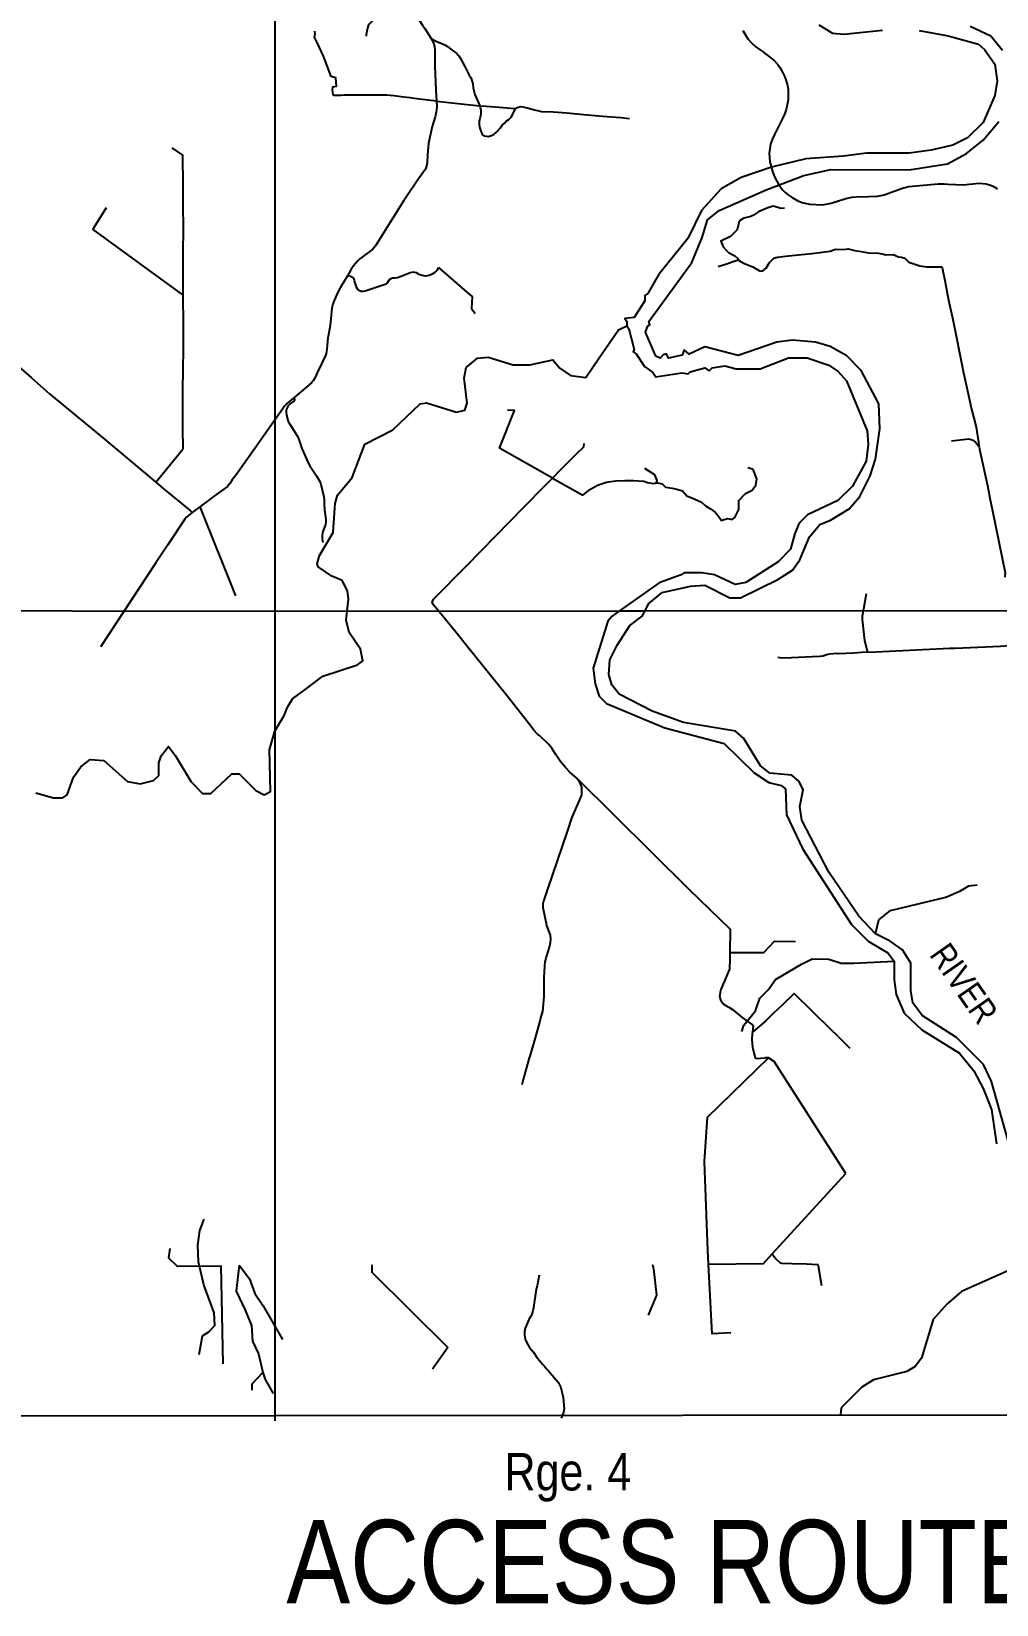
# Model space of a CAD drawing. Extents: x 408473 to 428843, y 6046006 to 6059852.
# Drawn here: x 422656 to 422887.1, y 6050581.1 to 6050958 of the extents above; entities that cross this region are included whole.
import ezdxf

# ---------------------------------------------------------------- set-up
doc = ezdxf.new("R2010")
doc.units = 0
doc.header["$LTSCALE"] = 5
doc.layers.add('2', color=7, linetype='Continuous', true_color=0x6e6e6e)
for name, color, linetype in [('20', 160, 'Continuous'), ('23', 161, 'Continuous'), ('24', 161, 'Continuous'), ('35', 37, 'Continuous'), ('36', 37, 'Continuous'), ('39', 28, 'Continuous'), ('DETAIL-T', 7, 'Continuous'), ('T-WATER', 160, 'Continuous')]:
    doc.layers.add(name, color=color, linetype=linetype)
doc.styles.add('80', font='ARIALN.TTF', dxfattribs={"height": 10})
doc.styles.add('80CG', font='ARIALN.TTF', dxfattribs={"height": 10})

msp = doc.modelspace()

# ---------------------------------------------------------------- linework, layer by layer
at = {"layer": '2', "linetype": 'Continuous', "flags": 128}
for points in [[(422714.35, 6050819.144), (422714.349, 6051013.094)], [(422519.784, 6050819.45), (422714.35, 6050819.144)], [(422714.35, 6050819.144), (422796.825, 6050819.204)], [(422714.357, 6050625.145), (422714.35, 6050819.144)], [(422796.825, 6050819.204), (422802.946, 6050819.208)], [(422802.946, 6050819.208), (422909.045, 6050819.281)]]:
    msp.add_lwpolyline(points, dxfattribs=at)
at = {"layer": '2', "flags": 128}
msp.add_lwpolyline([(422324.415, 6050626.079), (423299.348, 6050626.932)], dxfattribs=at)
at = {"layer": '20', "linetype": 'Continuous', "flags": 128}
for points in [[(422868.563, 6050958.282), (422875.547, 6050956.999), (422882.779, 6050954.966), (422884.271, 6050953.711), (422886.753, 6050950.207), (422887.235, 6050946.214), (422886.72, 6050942.725), (422883.946, 6050936.255), (422880.185, 6050932.533), (422876.682, 6050930.806), (422871.434, 6050929.586), (422866.188, 6050928.864), (422855.953, 6050928.917), (422850.457, 6050928.196), (422841.467, 6050927.493), (422833.22, 6050925.538), (422825.97, 6050923.08), (422821.215, 6050920.359), (422816.449, 6050915.144), (422813.174, 6050908.426), (422806.147, 6050899.73), (422803.631, 6050895.252), (422802.88, 6050894.757), (422802.874, 6050893.51), (422800.361, 6050889.531), (422798.113, 6050889.292), (422798.609, 6050888.541), (422798.604, 6050887.543), (422799.1, 6050886.793), (422800.327, 6050881.798), (422800.075, 6050881.3), (422800.822, 6050880.798), (422802.806, 6050877.795), (422804.797, 6050876.289), (422805.542, 6050875.288), (422811.787, 6050876.256), (422813.284, 6050875.999), (422813.786, 6050876.496), (422817.285, 6050877.477), (422818.28, 6050876.724), (422819.032, 6050877.468), (422822.03, 6050877.953), (422824.773, 6050877.191), (422830.515, 6050877.163), (422837.267, 6050879.874), (422841.761, 6050879.852), (422846.996, 6050878.08), (422849.236, 6050876.573), (422851.224, 6050874.318), (422856.165, 6050862.32), (422856.401, 6050859.076), (422855.884, 6050855.088), (422852.613, 6050849.117), (422849.103, 6050845.642), (422841.848, 6050842.185), (422839.842, 6050840.199), (422838.833, 6050837.709), (422837.818, 6050833.972), (422834.809, 6050830.993), (422827.049, 6050826.041), (422824.55, 6050825.554), (422819.567, 6050827.823), (422816.573, 6050828.336), (422812.329, 6050828.357), (422811.578, 6050827.861), (422806.326, 6050825.89), (422796.825, 6050819.204), (422795.057, 6050817.959), (422794.053, 6050816.717), (422790.508, 6050805.505), (422790.991, 6050801.76), (422791.977, 6050798.762), (422793.717, 6050797.007), (422807.673, 6050791.203), (422821.887, 6050787.393), (422829.096, 6050780.371), (422832.582, 6050778.109), (422835.574, 6050777.346), (422836.57, 6050776.593), (422836.792, 6050770.353), (422840.75, 6050762.099), (422852.405, 6050744.075), (422856.382, 6050740.063), (422861.113, 6050737.295), (422862.602, 6050735.291), (422862.582, 6050730.799), (422863.066, 6050727.303), (422865.043, 6050722.801), (422869.27, 6050718.787), (422878.233, 6050713.252), (422881.709, 6050708.992), (422883.937, 6050704.738), (422885.912, 6050699.737), (422887.123, 6050691.494)], [(422844.601, 6050959.651), (422847.838, 6050957.64), (422850.583, 6050957.377), (422859.825, 6050958.327)], [(422888.514, 6050953.44), (422885.783, 6050956.946), (422880.8, 6050959.217)], [(422889.872, 6050692.229), (422885.942, 6050706.475), (422883.962, 6050710.479), (422877.5, 6050716.999), (422869.285, 6050722.281), (422867.052, 6050725.287), (422866.566, 6050728.284), (422866.594, 6050734.772), (422864.612, 6050738.027), (422861.625, 6050740.038), (422858.137, 6050741.801), (422854.161, 6050746.063), (422846.968, 6050756.579), (422840.531, 6050769.088), (422840.046, 6050772.334), (422840.813, 6050776.323), (422839.823, 6050778.324), (422838.082, 6050779.829), (422832.841, 6050780.354), (422830.602, 6050782.111), (422826.636, 6050788.618), (422824.646, 6050790.374), (422812.172, 6050792.429), (422804.694, 6050795.209), (422796.723, 6050799.239), (422794.985, 6050801.492), (422794.247, 6050803.991), (422794.512, 6050807.483), (422796.275, 6050810.968), (422799.291, 6050815.694), (422802.297, 6050817.925), (422802.946, 6050819.208), (422803.808, 6050820.912), (422807.065, 6050823.641), (422813.813, 6050825.106), (422817.309, 6050825.339), (422823.288, 6050822.317), (422825.784, 6050822.305), (422834.791, 6050826.752), (422838.296, 6050828.981), (422840.054, 6050831.467), (422842.325, 6050836.944), (422844.834, 6050839.925), (422847.335, 6050840.911), (422851.84, 6050843.633), (422854.35, 6050846.614), (422856.868, 6050851.591), (422858.133, 6050855.575), (422859.163, 6050862.804), (422858.939, 6050868.792), (422854.73, 6050876.795), (422851.249, 6050880.304), (422847.265, 6050882.569), (422843.774, 6050883.584), (422838.284, 6050884.11), (422834.537, 6050883.629), (422825.287, 6050880.431), (422817.306, 6050882.465), (422813.554, 6050880.737), (422812.31, 6050881.741), (422811.806, 6050880.496), (422808.557, 6050879.763), (422808.062, 6050880.764), (422807.312, 6050880.518), (422806.56, 6050879.773), (422805.563, 6050880.277), (422803.092, 6050886.025), (422803.597, 6050887.52), (422804.098, 6050887.767), (422803.851, 6050888.516), (422814.148, 6050902.684), (422816.671, 6050908.658), (422817.937, 6050912.892), (422820.693, 6050915.124), (422831.948, 6050920.057), (422840.95, 6050923.505), (422847.447, 6050924.969), (422866.171, 6050924.874), (422875.415, 6050926.323), (422879.919, 6050928.794), (422883.928, 6050932.015), (422887.692, 6050936.485)]]:
    msp.add_lwpolyline(points, dxfattribs=at)
at = {"layer": '23', "linetype": 'Continuous', "flags": 128}
for points in [[(422792.006, 6050879.804), (422796.603, 6050886.555), (422798.604, 6050887.543)], [(422760.113, 6050877.496), (422762.869, 6050879.728), (422765.367, 6050879.966), (422771.351, 6050878.192), (422775.345, 6050878.174), (422780.843, 6050879.395), (422782.582, 6050877.392), (422785.071, 6050875.634), (422788.814, 6050875.117), (422792.006, 6050879.804)], [(422760.326, 6050869.013), (422759.603, 6050875.004), (422760.113, 6050877.496)], [(422742.571, 6050862.608), (422749.09, 6050868.815), (422750.589, 6050869.058), (422757.819, 6050866.78), (422759.819, 6050867.269), (422760.326, 6050869.013)], [(422728.591, 6050842.691), (422728.763, 6050844.957), (422729.271, 6050846.951), (422732.784, 6050851.176), (422735.815, 6050859.146), (422742.571, 6050862.608)], [(422721.473, 6050800.277), (422725.834, 6050803.554), (422734.085, 6050806.262), (422735.338, 6050807.254), (422734.851, 6050810.001), (422732.122, 6050814.005), (422731.386, 6050817.003), (422731.907, 6050821.99), (422731.667, 6050823.987), (422730.429, 6050826.488), (422727.937, 6050827.497), (422724.701, 6050829.756), (422724.455, 6050830.506), (422724.963, 6050832.5), (422728.233, 6050837.974), (422728.591, 6050842.691)], [(422716.555, 6050794.112), (422717.313, 6050796.105), (422718.57, 6050798.096), (422721.473, 6050800.277)], [(422687.051, 6050784.508), (422688.809, 6050786.747), (422690.547, 6050784.493), (422694.264, 6050778.239), (422696.999, 6050775.482), (422698.996, 6050775.473), (422704.01, 6050780.193), (422705.758, 6050780.185), (422709.735, 6050776.176), (422711.728, 6050775.169), (422713.229, 6050775.911), (422713.024, 6050785.893), (422714.292, 6050790.379), (422716.555, 6050794.112)], [(422679.034, 6050778.304), (422682.028, 6050777.792), (422685.277, 6050778.527), (422686.531, 6050779.769), (422686.544, 6050782.764), (422687.051, 6050784.508)], [(422657.081, 6050775.608), (422661.29, 6050774.387), (422663.537, 6050774.377), (422664.539, 6050775.122), (422666.056, 6050779.357), (422667.814, 6050781.845), (422670.069, 6050783.583), (422673.314, 6050783.319), (422679.034, 6050778.304)], [(422903.058, 6050682.18), (422899.784, 6050675.706), (422898.771, 6050672.466), (422894.995, 6050665.496), (422893.489, 6050663.756), (422890.233, 6050661.276), (422878.726, 6050656.09), (422875.217, 6050653.111), (422871.955, 6050649.383), (422869.167, 6050640.16), (422867.66, 6050638.17), (422865.657, 6050636.931), (422857.66, 6050634.973), (422854.906, 6050633.238), (422849.89, 6050628.269)], [(422849.89, 6050628.269), (422849.759, 6050626.542)]]:
    msp.add_lwpolyline(points, dxfattribs=at)
at = {"layer": '24', "linetype": 'Continuous', "flags": 128}
msp.add_lwpolyline([(422852.915, 6050734.763), (422862.602, 6050735.291)], dxfattribs=at)
at = {"layer": '35', "linetype": 'Continuous', "flags": 128}
for points in [[(422751.745, 6050956.322), (422752.173, 6050956.148), (422752.944, 6050955.733), (422755, 6050954.824), (422755.663, 6050954.471), (422756.733, 6050953.56), (422757.916, 6050952.735), (422758.143, 6050952.464), (422758.374, 6050952.186), (422758.76, 6050951.552), (422759.783, 6050949.607), (422760.839, 6050947.598), (422761.221, 6050946.98), (422761.511, 6050946.268), (422761.739, 6050945.506), (422761.833, 6050944.565), (422762.195, 6050942.934), (422763.407, 6050940.253)], [(422763.407, 6050940.253), (422763.598, 6050939.209), (422763.619, 6050938.246), (422763.487, 6050937.387), (422763.229, 6050936.641), (422763.229, 6050935.682), (422763.422, 6050934.873), (422763.955, 6050933.382), (422764.525, 6050932.998), (422765.382, 6050932.897), (422766.191, 6050933.086), (422766.808, 6050933.461), (422767.345, 6050933.943), (422768.303, 6050934.98), (422768.714, 6050935.548), (422769.265, 6050936.036), (422769.731, 6050936.579), (422770.338, 6050936.941), (422770.848, 6050937.419), (422771.211, 6050938.026), (422771.891, 6050939.39), (422772.002, 6050939.688)], [(422825.41, 6050903.327), (422825.567, 6050903.118), (422826.555, 6050902.547), (422828.747, 6050901.631), (422830.511, 6050900.619), (422831.035, 6050900.717), (422831.225, 6050900.779), (422831.92, 6050901.312), (422832.788, 6050902.709), (422833.798, 6050903.707), (422834.681, 6050903.986), (422836.589, 6050904.182), (422837.307, 6050904.244), (422842.917, 6050904.87), (422847.308, 6050905.362), (422848.298, 6050905.776), (422848.736, 6050905.837), (422850.387, 6050905.781), (422851.591, 6050905.943), (422853.177, 6050905.565), (422854.716, 6050905.293), (422856.468, 6050904.997), (422858.875, 6050904.912), (422860.089, 6050904.638), (422860.639, 6050904.544), (422862.36, 6050904.617), (422863.682, 6050904.077), (422864.378, 6050903.975), (422865.133, 6050903.702), (422865.761, 6050903.145), (422866.117, 6050902.762), (422868.788, 6050901.867), (422870.405, 6050901.607), (422872.697, 6050901.671), (422873.894, 6050901.67), (422874.088, 6050901.484), (422874.807, 6050897.943), (422875.609, 6050893.672), (422876.557, 6050889.403), (422877.471, 6050885.134), (422878.334, 6050880.673), (422879.195, 6050876.246), (422880.178, 6050871.9), (422881.161, 6050867.554), (422882.245, 6050863.211), (422882.785, 6050859.618)], [(422753.521, 6050901.513), (422760.277, 6050895.536), (422761.242, 6050894.8), (422761.578, 6050894.571), (422761.361, 6050891.629), (422762.288, 6050890.466)], [(422718.822, 6050870.215), (422719.009, 6050869.792), (422719.024, 6050869.635), (422718.856, 6050869.439), (422718.003, 6050868.8), (422717.478, 6050868.32), (422717.222, 6050867.893), (422717.038, 6050867.412), (422716.982, 6050866.841), (422717.058, 6050866.14), (422717.527, 6050864.623), (422717.859, 6050863.976), (422719.773, 6050860.949), (422720.079, 6050860.232), (422720.741, 6050858.137), (422722.299, 6050854.677), (422722.713, 6050853.964), (422724.282, 6050851.601), (422725.042, 6050850.208), (422725.32, 6050849.572), (422725.948, 6050846.83), (422725.996, 6050846.619), (422726.101, 6050845.732), (422726.114, 6050844.903), (422726.218, 6050843.456), (422726.494, 6050841.14), (422726.515, 6050840.392), (422726.426, 6050839.934), (422725.712, 6050837.978), (422725.606, 6050837.175), (422725.601, 6050836.459), (422725.716, 6050835.984), (422725.994, 6050835.637)], [(422876.347, 6050859.983), (422880.499, 6050860.43), (422881.025, 6050860.277), (422881.459, 6050860.125), (422882.054, 6050859.64), (422882.574, 6050859.097), (422882.847, 6050858.651)], [(422882.785, 6050859.618), (422882.847, 6050858.651)], [(422882.847, 6050858.651), (422882.991, 6050858.418)], [(422882.991, 6050858.418), (422883.149, 6050857.569), (422884.952, 6050849.288), (422885.527, 6050846.178), (422886.147, 6050843.196), (422889.163, 6050828.33), (422889.127, 6050827.601), (422889.123, 6050827.288)], [(422694.54, 6050842.748), (422693.153, 6050841.649), (422692.728, 6050841.18), (422688.686, 6050835.063), (422685.831, 6050830.742), (422683.649, 6050827.439), (422672.605, 6050810.701), (422672.544, 6050810.609)], [(422849.165, 6050717.222), (422849.325, 6050717.066), (422851.99, 6050714.468)], [(422818.173, 6050662.707), (422818.006, 6050665.929), (422817.189, 6050687.257), (422817.935, 6050697.906), (422832.529, 6050712.086)], [(422832.529, 6050712.086), (422831.653, 6050712.107)], [(422851.047, 6050684.404), (422833.868, 6050711.21), (422832.529, 6050712.086)], [(422833.43, 6050665.133), (422851.047, 6050684.404)], [(422689.167, 6050666.446), (422688.841, 6050664.197), (422690.926, 6050662.205), (422701.377, 6050662.291), (422701.863, 6050638.795)], [(422818.173, 6050662.707), (422831.346, 6050662.854), (422833.43, 6050665.133)], [(422833.43, 6050665.133), (422834.249, 6050663.947), (422835.349, 6050662.975), (422835.653, 6050662.883), (422838.142, 6050662.818), (422841.638, 6050662.741), (422844.325, 6050662.579), (422844.447, 6050662.285), (422845.184, 6050657.524)], [(422737.489, 6050662.523), (422737.54, 6050660.763), (422755.758, 6050642.735)], [(422823.484, 6050646.191), (422819.038, 6050646.007), (422818.173, 6050662.707)], [(422755.758, 6050642.735), (422752.049, 6050637.481)]]:
    msp.add_lwpolyline(points, dxfattribs=at)
at = {"layer": '36', "linetype": 'Continuous', "flags": 128}
for points in [[(422745.446, 6050970.037), (422744.873, 6050968.423), (422743.549, 6050966.869), (422739.934, 6050963.119), (422738.375, 6050961.391), (422736.968, 6050959.86), (422736.667, 6050959.413), (422736.388, 6050958.534), (422736.184, 6050957.254), (422736.202, 6050956.904)], [(422746.247, 6050969.936), (422746.404, 6050968.643), (422746.715, 6050967.293), (422746.74, 6050967.214), (422748.774, 6050960.887), (422749.681, 6050959.579), (422750.212, 6050958.741), (422751.745, 6050956.322)], [(422753.026, 6050941.304), (422748.313, 6050941.936), (422746.669, 6050942.152), (422745.19, 6050942.315), (422742.764, 6050942.594), (422741.929, 6050942.676), (422741.111, 6050942.745), (422740.259, 6050942.767), (422739.364, 6050942.777), (422738.488, 6050942.751), (422737.604, 6050942.751), (422736.762, 6050942.776), (422735.921, 6050942.787), (422735.08, 6050942.791), (422734.239, 6050942.774), (422733.402, 6050942.753), (422732.564, 6050942.757), (422731.745, 6050942.74), (422730.925, 6050942.738), (422730.106, 6050942.735), (422729.293, 6050942.729), (422728.687, 6050942.686), (422728.486, 6050942.735), (422728.279, 6050942.891), (422728.08, 6050944.112), (422728.214, 6050944.756), (422729.051, 6050944.966), (422728.93, 6050946.915), (422727.774, 6050947.271), (422725.937, 6050952.121), (422724.376, 6050955.557), (422723.785, 6050956.701), (422723.978, 6050957.49), (422723.848, 6050958.137)], [(422751.745, 6050956.322), (422751.99, 6050955.928), (422752.306, 6050955.246), (422752.315, 6050955.208), (422752.496, 6050954.423), (422752.614, 6050953.544), (422752.647, 6050952.607), (422752.593, 6050949.701), (422752.844, 6050943.923), (422753.025, 6050941.313), (422753.106, 6050940.155), (422753.054, 6050939.22), (422752.705, 6050937.569), (422752.003, 6050935.261), (422751.24, 6050932.017), (422751.081, 6050931.188), (422750.86, 6050928.449), (422750.786, 6050926.567), (422750.613, 6050925.776), (422750.351, 6050925.033), (422748.723, 6050922.729), (422745.578, 6050918.069), (422745.169, 6050917.549), (422738.433, 6050906.701), (422737.756, 6050905.866), (422734.67, 6050903.537), (422734.163, 6050903.079), (422733.152, 6050901.85), (422732.615, 6050901.122), (422732.429, 6050900.778), (422731.736, 6050899.498)], [(422753.026, 6050941.304), (422761.899, 6050940.355), (422763.407, 6050940.253)], [(422763.407, 6050940.253), (422764.881, 6050940.152), (422768.038, 6050939.889), (422771.759, 6050939.573), (422772.002, 6050939.688)], [(422772.002, 6050939.688), (422772.532, 6050939.94), (422773.166, 6050940.071), (422773.71, 6050939.953), (422775.038, 6050939.637), (422776.503, 6050939.267), (422778.141, 6050938.853), (422780.946, 6050938.819), (422784.254, 6050938.559), (422788.259, 6050938.164), (422792.74, 6050937.757), (422797.154, 6050937.392), (422799.227, 6050937.191)], [(422689.604, 6050930.195), (422692.215, 6050928.389), (422692.192, 6050927.389), (422692.266, 6050922.181), (422692.26, 6050916.497), (422692.345, 6050910.77), (422692.273, 6050904.995), (422692.284, 6050901.422), (422692.291, 6050899.221), (422692.278, 6050898.173), (422692.237, 6050894.894)], [(422692.237, 6050894.894), (422670.823, 6050910.575), (422670.932, 6050910.969), (422673.953, 6050915.86)], [(422836.337, 6050915.663), (422835.438, 6050915.643), (422834.725, 6050915.856), (422833.628, 6050916.175), (422832.355, 6050915.783), (422830.11, 6050914.842), (422828.943, 6050914.012), (422828.318, 6050913.73), (422826.578, 6050913.298), (422825.785, 6050912.84), (422825.396, 6050912.276), (422825.308, 6050911.866), (422825.016, 6050910.489), (422823.454, 6050908.913), (422821.089, 6050907.769), (422821.693, 6050906.463), (422822.354, 6050905.608), (422822.958, 6050905.086), (422824.45, 6050904.259), (422825.172, 6050903.644), (422825.41, 6050903.327)], [(422753.521, 6050901.513), (422753.464, 6050901.39), (422753.066, 6050900.78), (422752.59, 6050900.276), (422751.995, 6050899.871), (422751.286, 6050899.559), (422750.418, 6050899.428), (422749.55, 6050899.553), (422748.841, 6050899.842), (422748.615, 6050899.984), (422748.249, 6050900.216), (422747.466, 6050900.399), (422746.676, 6050900.189), (422744.528, 6050899.291), (422743.645, 6050899.006), (422743.12, 6050898.919), (422742.488, 6050898.891), (422742.048, 6050898.769), (422741.696, 6050898.49), (422741.099, 6050897.674), (422740.979, 6050897.511), (422735.955, 6050895.847), (422735.486, 6050895.754), (422734.945, 6050895.764), (422734.438, 6050895.98), (422734.14, 6050896.231), (422733.921, 6050896.588), (422733.403, 6050898.296), (422733.276, 6050898.716), (422733.024, 6050899.042), (422732.707, 6050899.251), (422731.736, 6050899.498)], [(422820.472, 6050901.72), (422822.427, 6050902.376), (422824.782, 6050903.138), (422825.41, 6050903.327)], [(422731.736, 6050899.498), (422729.946, 6050896.618), (422729.219, 6050895.231), (422728.633, 6050893.869), (422728.606, 6050893.806), (422728.178, 6050892.676), (422727.982, 6050891.706), (422727.535, 6050887.551), (422727.075, 6050884.978), (422727.019, 6050884.576), (422726.911, 6050883.797), (422726.753, 6050881.799), (422726.574, 6050880.863), (422726.414, 6050880.421), (422724.422, 6050876.242), (422723.943, 6050875.16), (422723.454, 6050874.347), (422723.072, 6050873.864), (422718.822, 6050870.215)], [(422630.687, 6050897.169), (422631.376, 6050896.613), (422633.484, 6050894.911), (422633.832, 6050894.631), (422637.402, 6050891.463), (422637.666, 6050891.228), (422646.733, 6050883.277), (422649.621, 6050880.668), (422656.003, 6050875.054), (422660.374, 6050871.209), (422672.996, 6050860.758), (422685.79, 6050850.038)], [(422692.237, 6050894.894), (422692.314, 6050887.678), (422692.311, 6050881.858), (422692.292, 6050877.206), (422692.197, 6050871.962), (422692.182, 6050867.661), (422692.195, 6050863.09), (422692.251, 6050857.936)], [(422718.822, 6050870.215), (422717.126, 6050868.79), (422716.997, 6050868.681), (422716.67, 6050868.35), (422709.488, 6050858.086), (422705.002, 6050851.828), (422704.112, 6050850.588), (422703.577, 6050849.782), (422702.94, 6050849.037), (422699.522, 6050846.567), (422698.202, 6050845.506), (422696.693, 6050844.37), (422694.54, 6050842.748)], [(422780.791, 6050851.025), (422768.07, 6050858.159), (422771.717, 6050867.236), (422769.987, 6050867.329)], [(422685.79, 6050850.038), (422692.251, 6050857.936)], [(422786.606, 6050779.131), (422784.941, 6050780.594), (422783.952, 6050781.578), (422782.666, 6050783.178), (422781.506, 6050784.887), (422780.741, 6050786.141), (422780.326, 6050786.743), (422779.873, 6050787.29), (422777.721, 6050789.236), (422777.227, 6050789.683), (422776.249, 6050790.718), (422775.62, 6050791.572), (422769.801, 6050799.01), (422760.152, 6050810.963), (422758.354, 6050813.19), (422752.307, 6050820.68), (422751.975, 6050821.212), (422752.315, 6050822.014), (422760.305, 6050830.101), (422773.995, 6050844.13), (422778.911, 6050849.118), (422780.791, 6050851.025), (422782.786, 6050853.08), (422784.522, 6050854.851), (422786.598, 6050856.921), (422788.27, 6050858.523), (422788.336, 6050859.303)], [(422805.87, 6050849.881), (422805.716, 6050850.184), (422805.855, 6050850.417), (422805.334, 6050851.772), (422802.893, 6050853.329)], [(422805.87, 6050849.881), (422805.959, 6050849.899), (422807.072, 6050849.658), (422807.888, 6050848.835), (422809.443, 6050848.649), (422810.601, 6050848.366), (422811.939, 6050847.953), (422812.941, 6050846.78), (422814.73, 6050846.023), (422816.475, 6050845.266), (422817.47, 6050844.358), (422818.593, 6050843.675), (422819.764, 6050842.86), (422820.539, 6050841.903), (422821.227, 6050840.856), (422821.886, 6050841.092), (422822.678, 6050841.332), (422823.836, 6050841.092), (422824.444, 6050841.594), (422825.375, 6050843.52), (422825.414, 6050845.691), (422827.016, 6050847.323), (422828.637, 6050848.113), (422829.495, 6050849.329), (422829.726, 6050850.84), (422828.975, 6050852.684), (422828.654, 6050853.164), (422827.539, 6050853.493)], [(422685.79, 6050850.038), (422687.543, 6050848.569), (422694.028, 6050843.283), (422694.54, 6050842.748)], [(422780.791, 6050851.025), (422788.04, 6050846.964), (422789.868, 6050848.379), (422791.573, 6050849.349), (422793.729, 6050850.018), (422795.981, 6050850.335), (422798.104, 6050850.472), (422800.186, 6050850.476), (422802.628, 6050850.266), (422803.521, 6050849.932), (422804.944, 6050849.698), (422805.87, 6050849.881)], [(422696.351, 6050844.112), (422704.908, 6050822.848)], [(422855.928, 6050823.274), (422855.263, 6050819.61), (422854.971, 6050817.965), (422854.956, 6050817.108), (422855.475, 6050812.137), (422856.227, 6050809.311)], [(422856.227, 6050809.311), (422858.228, 6050809.371), (422869.486, 6050809.925), (422875.937, 6050810.247), (422877.19, 6050810.303), (422888.071, 6050810.72), (422891.113, 6050810.978), (422893.231, 6050810.773)], [(422856.227, 6050809.311), (422854.814, 6050809.196), (422852.976, 6050809.106), (422851.087, 6050809.015), (422849.204, 6050808.925), (422848.843, 6050808.955), (422847.184, 6050808.835), (422846.708, 6050808.758), (422845.562, 6050808.319), (422844.812, 6050808.277), (422841.291, 6050808.123), (422838.05, 6050807.991), (422835.725, 6050807.888), (422834.781, 6050808.032)], [(422786.606, 6050779.131), (422787.098, 6050778.467), (422787.452, 6050777.779), (422787.713, 6050777.002), (422787.761, 6050776.006), (422787.708, 6050775.149), (422787.143, 6050773.737), (422786.517, 6050772.342), (422785.38, 6050769.544), (422784.357, 6050766.57), (422779.516, 6050752.263), (422778.637, 6050749.665), (422778.481, 6050748.994), (422778.512, 6050748.136), (422779.216, 6050744.727), (422779.356, 6050743.814), (422780.197, 6050741.537), (422780.28, 6050740.627), (422780.253, 6050739.683), (422780.098, 6050738.871), (422779.298, 6050736.301), (422779.171, 6050735.893), (422778.991, 6050735.131), (422778.895, 6050734.261), (422778.815, 6050732.443), (422778.739, 6050731.563), (422778.71, 6050727.884), (422778.708, 6050727.547), (422778.702, 6050726.776), (422778.5, 6050724.076), (422778.371, 6050723.206), (422778.118, 6050722.243), (422777.769, 6050720.915), (422776.474, 6050716.383), (422775.364, 6050712.501), (422775.243, 6050712.075), (422773.775, 6050706.938), (422773.412, 6050705.669)], [(422786.606, 6050779.131), (422813.412, 6050752.556), (422823.326, 6050742.903), (422823.259, 6050737.342)], [(422823.259, 6050737.342), (422831.368, 6050737.354), (422833.919, 6050740.095), (422838.958, 6050739.977)], [(422823.259, 6050737.342), (422823.241, 6050735.815), (422823.164, 6050733.355), (422822.079, 6050730.703), (422821.667, 6050729.867), (422821.065, 6050728.452), (422820.905, 6050727.872), (422820.757, 6050726.807), (422821.008, 6050726.05), (422821.621, 6050725.088), (422822.265, 6050724.669), (422823.033, 6050724.285), (422823.882, 6050723.719), (422826.204, 6050721.786), (422827.666, 6050720.713), (422828.658, 6050719.982), (422828.82, 6050719.799), (422828.72, 6050718.259)], [(422849.165, 6050717.222), (422849.004, 6050717.378), (422847.427, 6050718.915), (422838.639, 6050727.551), (422835.756, 6050724.756), (422833.74, 6050722.8), (422831.886, 6050721.002), (422828.72, 6050718.259)], [(422828.72, 6050718.259), (422828.645, 6050717.945), (422828.558, 6050716.566), (422828.57, 6050715.535), (422828.672, 6050714.645), (422828.922, 6050713.664), (422829.326, 6050712.13), (422829.557, 6050711.989), (422831.653, 6050712.107)], [(422804.628, 6050662.558), (422804.705, 6050662.481), (422804.98, 6050661.531), (422805.687, 6050655.214), (422803.684, 6050650.467)], [(422777.601, 6050660.02), (422777.086, 6050657.449), (422776.874, 6050656.68), (422776.264, 6050652.267), (422776.08, 6050651.465), (422775.805, 6050650.728), (422775.487, 6050650.05), (422775.12, 6050649.415), (422774.529, 6050648.068), (422774.28, 6050647.334), (422774.109, 6050646.491), (422774.12, 6050645.703), (422774.276, 6050644.713), (422774.535, 6050643.948), (422775.314, 6050642.741), (422776.204, 6050641.602), (422776.991, 6050640.506), (422778.416, 6050638.741), (422778.897, 6050638.215), (422779.33, 6050637.633), (422779.82, 6050637.126), (422780.722, 6050636.046), (422782.149, 6050634.436), (422782.503, 6050633.795), (422782.77, 6050633.138), (422783.317, 6050630.708), (422783.472, 6050628.902), (422783.589, 6050628.005), (422783.43, 6050627.151), (422782.901, 6050625.764)]]:
    msp.add_lwpolyline(points, dxfattribs=at)
at = {"layer": '39', "linetype": 'Continuous', "flags": 128}
for points in [[(422826.349, 6050958.24), (422827.529, 6050956.308), (422828.492, 6050955.258), (422828.993, 6050954.741), (422829.553, 6050954.292), (422830.977, 6050953.302), (422831.419, 6050952.997), (422833.865, 6050951.059), (422834.671, 6050950.169), (422835.3, 6050949.314), (422835.881, 6050948.314), (422836.373, 6050947.305), (422836.668, 6050946.441), (422837.043, 6050945.11), (422837.201, 6050944.186), (422837.251, 6050943.372), (422837.214, 6050941.625), (422837.01, 6050940.421), (422836.776, 6050939.361), (422836.414, 6050938.402), (422835.846, 6050937.189), (422833.927, 6050933.353), (422833.399, 6050932.132), (422833.027, 6050931.012), (422832.813, 6050929.951), (422832.706, 6050928.798), (422832.737, 6050927.882), (422832.866, 6050926.746), (422832.984, 6050926.204), (422833.399, 6050924.686), (422833.773, 6050923.585), (422834.029, 6050923.008), (422834.915, 6050921.458), (422835.829, 6050920.153), (422836.527, 6050919.459), (422837.245, 6050918.866), (422838.158, 6050918.223), (422839.563, 6050917.495), (422840.614, 6050917.073), (422842.362, 6050916.643), (422845.475, 6050916.537), (422847.133, 6050916.836), (422847.516, 6050916.904), (422848.713, 6050917.279), (422848.87, 6050917.33)], [(422848.87, 6050917.33), (422849.027, 6050917.373), (422850.823, 6050917.935), (422852.501, 6050918.319), (422853.492, 6050918.397), (422856.447, 6050918.47), (422858.636, 6050918.6), (422860.206, 6050918.933), (422864.572, 6050920.518), (422866.142, 6050920.885), (422873.141, 6050921.516), (422874.584, 6050921.501), (422875.477, 6050921.46), (422879.149, 6050921.297), (422882.947, 6050921.711), (422884.656, 6050921.528), (422885.933, 6050921.132), (422886.728, 6050920.718), (422887.072, 6050920.506), (422887.377, 6050920.312)]]:
    msp.add_lwpolyline(points, dxfattribs=at)
at = {"layer": 'T-WATER', "linetype": 'Continuous', "flags": 128}
for points in [[(422858.137, 6050741.801), (422858.958, 6050745.209), (422861.715, 6050747.44), (422874.958, 6050750.611), (422878.46, 6050752.089), (422880.463, 6050753.325), (422882.46, 6050753.564)], [(422826.127, 6050718.44), (422826.634, 6050719.934), (422829.397, 6050723.413), (422830.411, 6050726.401), (422832.417, 6050728.387), (422834.177, 6050730.872), (422840.436, 6050734.581), (422842.938, 6050735.815), (422846.931, 6050735.794), (422849.92, 6050734.779), (422852.915, 6050734.763)], [(422696.19, 6050641.016), (422696.962, 6050645.504), (422698.465, 6050646.494), (422699.97, 6050647.984), (422699.736, 6050650.98), (422697.276, 6050657.73), (422696.056, 6050663.226), (422695.827, 6050667.22), (422696.345, 6050670.711), (422697.357, 6050673.451)], [(422705.786, 6050662.428), (422705.005, 6050656.193), (422707.228, 6050651.69), (422708.706, 6050647.939), (422708.936, 6050644.195), (422710.418, 6050641.193), (422711.393, 6050636.696)], [(422705.786, 6050662.428), (422708.265, 6050659.171), (422709.495, 6050655.671), (422711.476, 6050652.667), (422716.176, 6050644.657)], [(422708.875, 6050632.466), (422708.883, 6050633.963), (422711.393, 6050636.696)], [(422711.393, 6050636.696), (422711.962, 6050635.045), (422713.863, 6050631.692)]]:
    msp.add_lwpolyline(points, dxfattribs=at)

# ---------------------------------------------------------------- texts
at = {"insert": (422769.301, 6050617.437), "char_height": 8.9884, "width": 57.35044, "attachment_point": 1, "style": '80'}
msp.add_mtext('Rge. 4', dxfattribs=at)
at = {"layer": '20', "linetype": 'Continuous', "style": '80'}
msp.add_text('RIVER', height=5.9923, rotation=304.948, dxfattribs=at).set_placement((422870.881, 6050736.797))
at = {"layer": 'DETAIL-T', "color": 3, "insert": (422668.43, 6050601.394), "char_height": 19.99121, "width": 332.9124, "attachment_point": 1, "style": '80CG'}
msp.add_mtext('\\pi48.636;ACCESS ROUTE MAP', dxfattribs=at)

doc.saveas('drawing.dxf')
